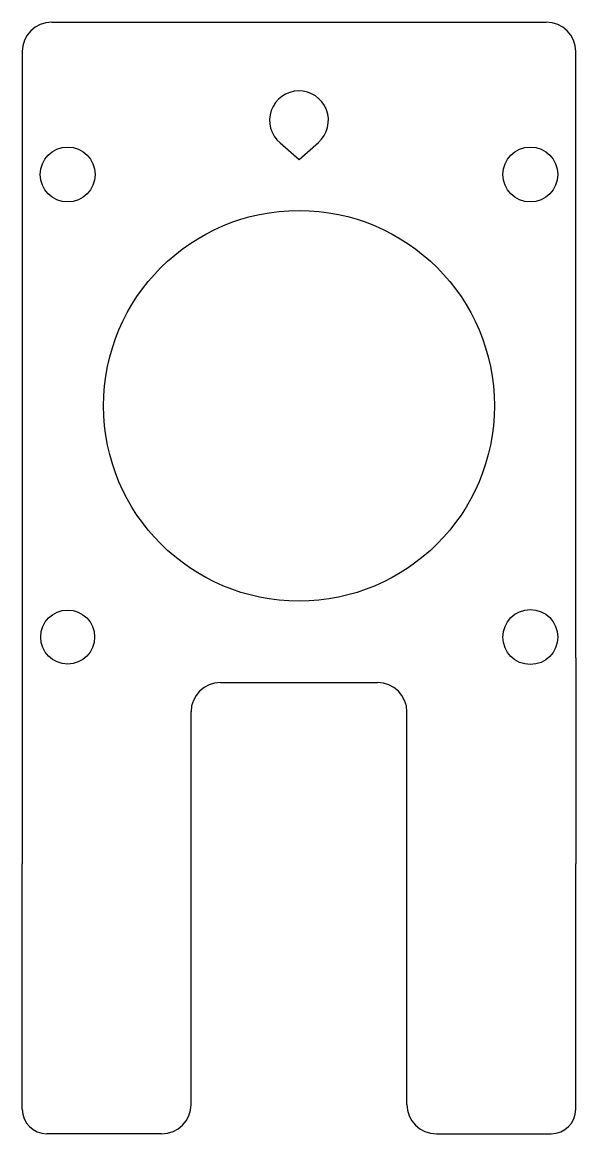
# Model space of a CAD drawing. Header units: millimetres. Extents: x 162 to 218, y -13 to 100.
import ezdxf

# ---------------------------------------------------------------- set-up
doc = ezdxf.new("R2010")
doc.units = ezdxf.units.MM
doc.layers.get('0').update_dxf_attribs({"lineweight": 25})
doc.layers.add('Sketch001', color=7, linetype='Continuous')

msp = doc.modelspace()

# ---------------------------------------------------------------- linework, layer by layer
for p, q in [((164.8, 100), (215.2, 100)), ((188.08, 87.7), (190, 86)), ((190, 86), (191.98, 87.75)), ((161.8, 35.22), (161.8, 14.21)), ((218.2, 35.22), (218.2, 14.21)), ((179, -10.29), (179, 29.71)), ((201, -10.29), (201, 29.71)), ((161.8, -10.79), (161.8, 14.21)), ((218.2, -10.79), (218.2, 14.21)), ((176, -13.29), (164.3, -13.29)), ((204, -13.29), (215.7, -13.29))]:
    msp.add_line(p, q)
msp.add_circle((166.43, 37.34), 2.75)
for centre, start, end in [((164.8, 97), 90, 180), ((215.2, 97), 0, 90), ((190, 90), 311.4098, 230.1439), ((182, 29.71), 90, 180), ((198, 29.71), 0, 90), ((176, -10.29), 270, 0), ((204, -10.29), 180, 270)]:
    msp.add_arc(centre, 3, start, end)
at = {"layer": 'Sketch001'}
for p, q in [((161.8, 97), (161.8, 80.72)), ((218.2, 47.11), (218.2, 97)), ((161.8, 80.72), (161.8, 74.72)), ((161.8, 74.72), (161.8, 35.22)), ((218.2, 41.11), (218.2, 47.11)), ((218.2, 35.22), (218.2, 41.11)), ((182, 32.72), (198, 32.72))]:
    msp.add_line(p, q, dxfattribs=at)
for centre, radius in [((166.43, 84.48), 2.8), ((213.57, 84.48), 2.8), ((190, 60.91), 19.91), ((213.57, 37.34), 2.8)]:
    msp.add_circle(centre, radius, dxfattribs=at)
for centre, start, end in [((164.3, -10.79), 180, 270), ((215.7, -10.79), 270, 0)]:
    msp.add_arc(centre, 2.5, start, end, dxfattribs=at)

doc.saveas('drawing.dxf')
